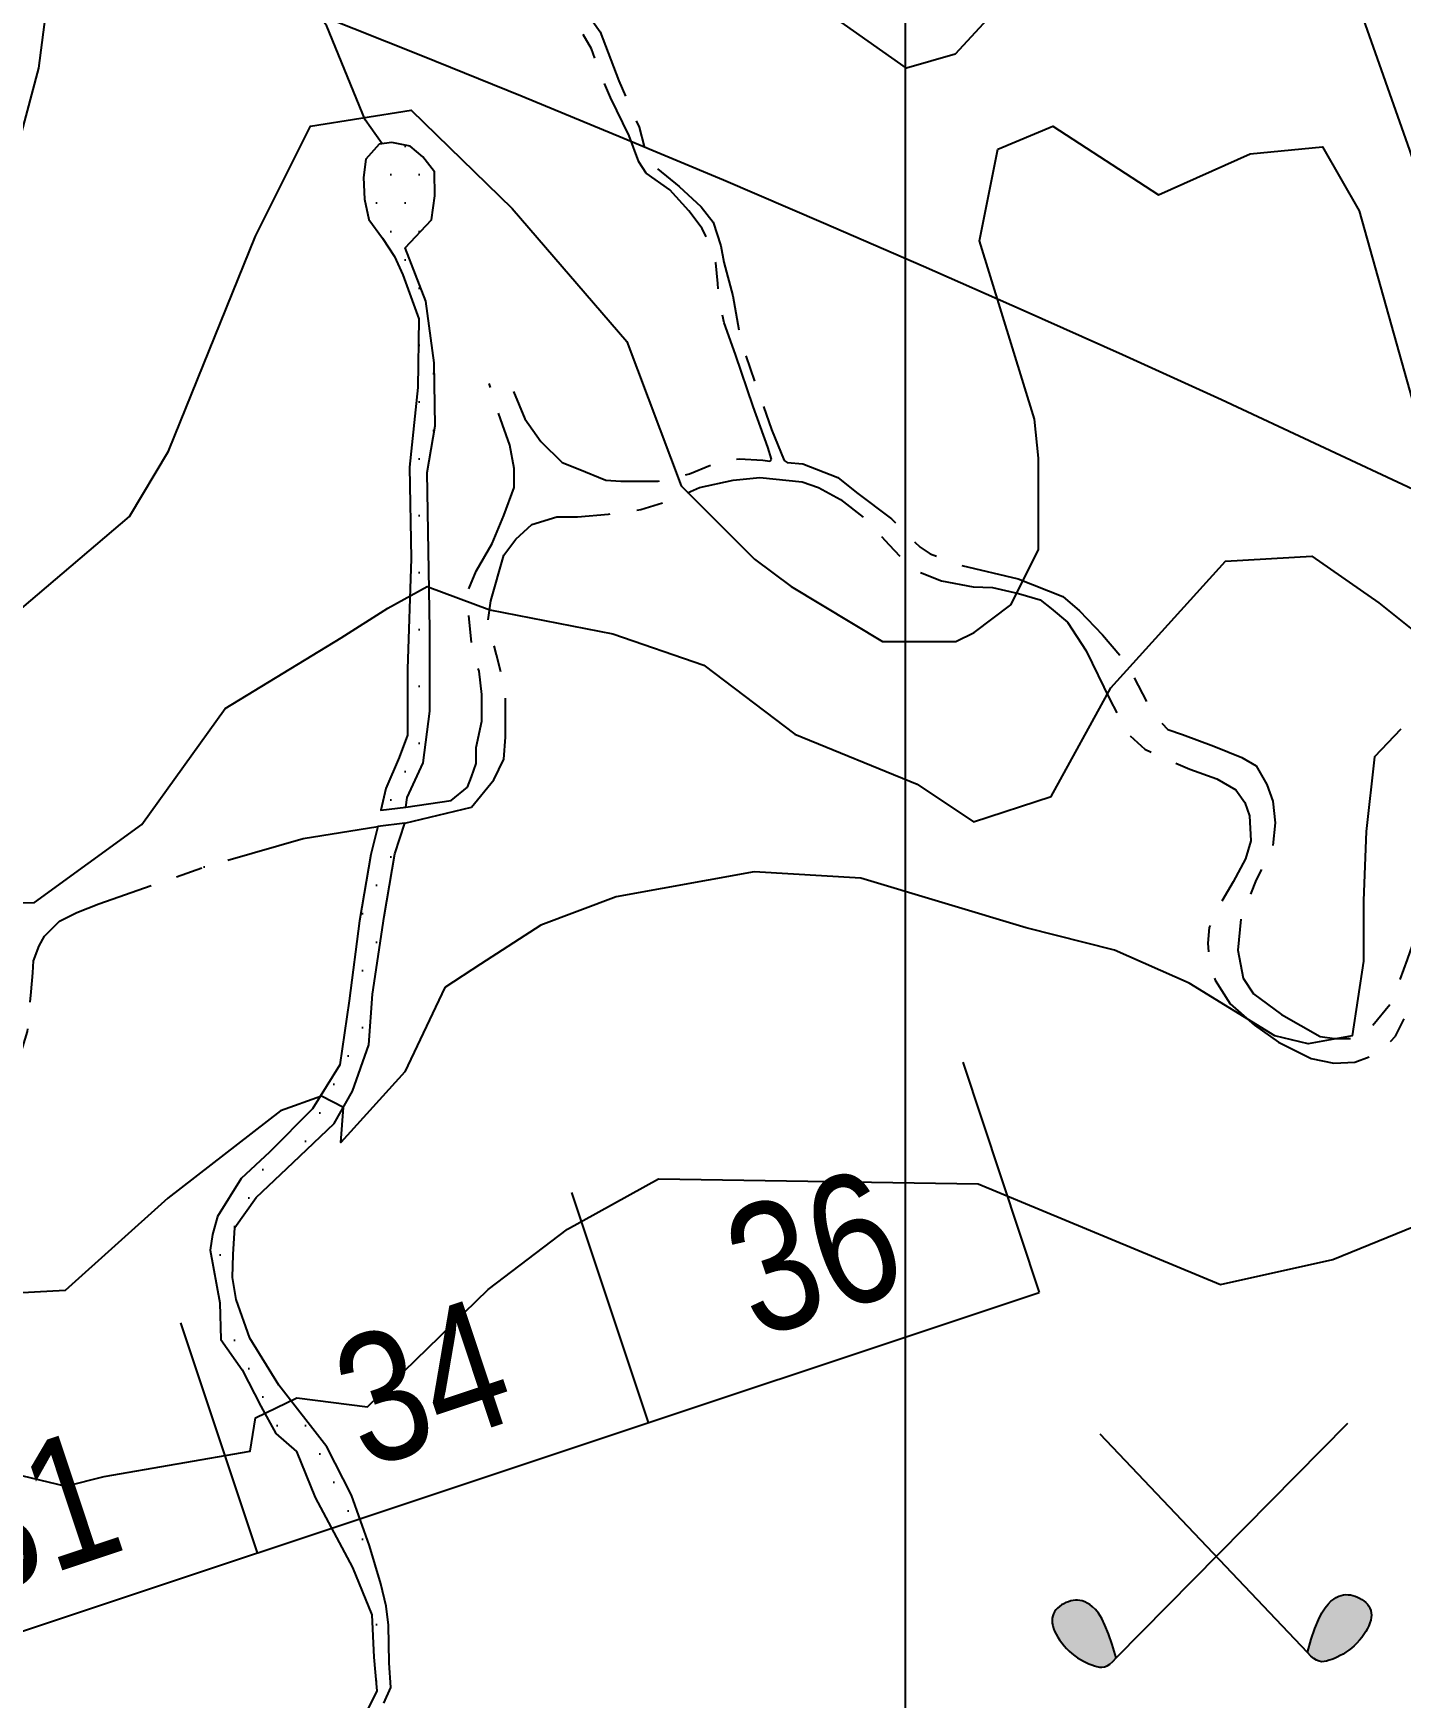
# Model space of a CAD drawing. Header units: millimetres. Extents: x 548366 to 1117317, y 7446967 to 14899125.
# Drawn here: x 556116.5 to 556498.4, y 7459594.4 to 7460059.1 of the extents above; entities that cross this region are included whole.
import ezdxf
from ezdxf.enums import TextEntityAlignment as Align

# ---------------------------------------------------------------- set-up
doc = ezdxf.new("R2010")
doc.units = ezdxf.units.MM
doc.header["$MEASUREMENT"] = 0
doc.linetypes.add('ESTR-TERRA', pattern=[1, 0.7, -0.1, 0.1, -0.1])
for name, color, linetype in [('BENFEITORIAS', 7, 'Continuous'), ('CURVA_INTERMEDIÁRIA', 32, 'Continuous'), ('CURVA_MESTRA', 36, 'Continuous'), ('MALHA_TM', 8, 'Continuous'), ('RADIAIS', 222, 'Continuous'), ('RIO_PERMANENTE', 4, 'Continuous'), ('RUA_PAV_S_MEIO_FIO', 2, 'ESTR-TERRA')]:
    doc.layers.add(name, color=color, linetype=linetype)
doc.styles.add('ar_n', font='ARIALN.TTF', dxfattribs={"height": 30})
pattern_1 = [(0, (0, 0), (3.96875, 7.9375), [0, -7.9375])]

msp = doc.modelspace()

# ---------------------------------------------------------------- hatches: boundary and pattern name
at = {"layer": 'BENFEITORIAS'}
h = msp.add_hatch(color=8, dxfattribs=at)
h.paths.add_polyline_path([(556489.79, 7459615.3), (556490.01, 7459616.05), (556490.14, 7459616.78), (556490.18, 7459617.49), (556490.14, 7459618.15), (556490.01, 7459618.79), (556489.79, 7459619.39), (556489.48, 7459619.96), (556489.09, 7459620.49), (556488.63, 7459620.98), (556488.1, 7459621.43), (556487.52, 7459621.83), (556486.91, 7459622.18), (556486.27, 7459622.49), (556485.62, 7459622.75), (556484.96, 7459622.95), (556484.32, 7459623.09), (556483.68, 7459623.18), (556483.05, 7459623.19), (556482.4, 7459623.12), (556481.75, 7459622.97), (556481.07, 7459622.72), (556480.38, 7459622.37), (556479.65, 7459621.92), (556478.88, 7459621.34), (556478.07, 7459620.56), (556477.23, 7459619.49), (556476.34, 7459618.07), (556475.41, 7459616.19), (556474.43, 7459613.78), (556473.4, 7459610.75), (556472.33, 7459607.03), (556473.24, 7459606.04), (556474.07, 7459605.33), (556474.85, 7459604.85), (556475.58, 7459604.57), (556476.29, 7459604.46), (556476.98, 7459604.5), (556477.67, 7459604.63), (556478.38, 7459604.85), (556479.12, 7459605.1), (556479.88, 7459605.4), (556480.66, 7459605.75), (556481.46, 7459606.15), (556482.26, 7459606.59), (556483.06, 7459607.09), (556483.85, 7459607.65), (556484.63, 7459608.27), (556485.39, 7459608.94), (556486.13, 7459609.67), (556486.83, 7459610.44), (556487.48, 7459611.24), (556488.08, 7459612.06), (556488.62, 7459612.88), (556489.09, 7459613.7), (556489.48, 7459614.51)])
h.paths.add_polyline_path([(556415.79, 7459614.66), (556414.86, 7459616.54), (556413.97, 7459617.97), (556413.13, 7459619.03), (556412.32, 7459619.81), (556411.55, 7459620.39), (556410.82, 7459620.85), (556410.12, 7459621.19), (556409.45, 7459621.44), (556408.79, 7459621.59), (556408.15, 7459621.66), (556407.51, 7459621.65), (556406.88, 7459621.57), (556406.23, 7459621.42), (556405.58, 7459621.22), (556404.93, 7459620.97), (556404.29, 7459620.66), (556403.68, 7459620.3), (556403.1, 7459619.9), (556402.57, 7459619.45), (556402.1, 7459618.96), (556401.71, 7459618.43), (556401.41, 7459617.87), (556401.19, 7459617.27), (556401.06, 7459616.63), (556401.02, 7459615.96), (556401.06, 7459615.26), (556401.19, 7459614.53), (556401.41, 7459613.77), (556401.71, 7459612.99), (556402.11, 7459612.18), (556402.58, 7459611.36), (556403.12, 7459610.53), (556403.72, 7459609.71), (556404.37, 7459608.92), (556405.07, 7459608.15), (556405.81, 7459607.42), (556406.57, 7459606.74), (556407.35, 7459606.12), (556408.14, 7459605.57), (556408.94, 7459605.07), (556409.74, 7459604.62), (556410.54, 7459604.22), (556411.32, 7459603.88), (556412.08, 7459603.58), (556412.82, 7459603.32), (556413.53, 7459603.11), (556414.22, 7459602.97), (556414.91, 7459602.94), (556415.62, 7459603.04), (556416.35, 7459603.32), (556417.13, 7459603.8), (556417.96, 7459604.52), (556418.87, 7459605.5), (556417.79, 7459609.23), (556416.77, 7459612.25)])
at = {"layer": 'RIO_PERMANENTE', "ltscale": 0.5}
h = msp.add_hatch(dxfattribs=at)
h.set_pattern_fill('DOTS', color=256, scale=5, style=0)
h.set_pattern_definition(pattern_1)
h.paths.add_polyline_path([(556228.61, 7460016.47), (556228.54, 7460020.4), (556225.26, 7460024.59), (556221.72, 7460027.6), (556216.61, 7460028.65), (556213.08, 7460028.12), (556209.41, 7460023.93), (556208.75, 7460018.83), (556209.01, 7460012.91)])
h.paths.add_polyline_path([(556227.75, 7460007.04), (556228.67, 7460013.72), (556228.65, 7460014.52), (556209.43, 7460010.84), (556210.19, 7460007.17), (556213.99, 7460001.94), (556217.4, 7459996.83), (556219.7, 7459991.69), (556224.16, 7459979.36), (556223.9, 7459960.21), (556221.53, 7459937.96), (556222.05, 7459912.51), (556221, 7459881.56), (556221, 7459863.19), (556218.64, 7459856.9), (556214.97, 7459848.24), (556213.37, 7459841.27), (556220.27, 7459840.73), (556220.91, 7459845.77), (556225.38, 7459855.47), (556227.25, 7459869.85), (556227.25, 7459892.66), (556226.53, 7459936.47), (556228.7, 7459949.5), (556228.46, 7459967.07), (556226.15, 7459984.37), (556220.35, 7459999.21)])
h = msp.add_hatch(dxfattribs=at)
h.set_pattern_fill('DOTS', color=256, scale=5, style=0)
h.set_pattern_definition(pattern_1)
h.paths.add_polyline_path([(556228.65, 7460014.52), (556228.61, 7460016.47), (556209.01, 7460012.91), (556209.01, 7460012.8), (556209.43, 7460010.84)])
h = msp.add_hatch(dxfattribs=at)
h.set_pattern_fill('DOTS', color=256, scale=5, style=0)
h.set_pattern_definition(pattern_1)
h.paths.add_polyline_path([(556211.02, 7459617.53), (556211.64, 7459605.7), (556212.47, 7459596.37), (556209.98, 7459591.39), (556208.89, 7459585.15), (556216.04, 7459586.04), (556214.27, 7459588.5), (556214.43, 7459592.88), (556216.31, 7459597.26), (556215.84, 7459604.15), (556215.68, 7459614.63), (556215.06, 7459619.95), (556213.51, 7459626.24), (556210.4, 7459636.82), (556205.41, 7459650.92), (556198.52, 7459664.48), (556185.03, 7459681.7), (556176.93, 7459694.77), (556173.2, 7459705.55), (556172.16, 7459711.78), (556172.36, 7459718.18), (556172.78, 7459725.65), (556178.71, 7459734.07), (556189.05, 7459743.84), (556200.51, 7459754.73), (556205.63, 7459763.8), (556210.25, 7459776.65), (556211.24, 7459790.82), (556214.53, 7459812.57), (556217.5, 7459830.03), (556220.25, 7459838.54), (556212.76, 7459837.69), (556210.77, 7459829.88), (556207.64, 7459811.29), (556204.75, 7459788.99), (556202.13, 7459771.15), (556194.51, 7459758.82), (556182.44, 7459746.75), (556174.56, 7459739.41), (556167.97, 7459728.72), (556166.56, 7459723.7), (556165.94, 7459719.35), (556168.64, 7459704.62), (556168.84, 7459694.45), (556174.87, 7459685.95), (556180.06, 7459675.78), (556184.24, 7459668.14), (556190.05, 7459663.16), (556195.24, 7459650.3), (556205.62, 7459630.8)])

# ---------------------------------------------------------------- linework, layer by layer
at = {"layer": 'BENFEITORIAS', "color": 7}
for points in [[(556418.87, 7459605.5), (556483.57, 7459671.04)], [(556472.33, 7459607.03), (556414.42, 7459668)]]:
    msp.add_lwpolyline(points, dxfattribs=at)
at = {"layer": 'BENFEITORIAS', "color": 8}
for points in [[(556418.87, 7459605.5), (556417.79, 7459609.23), (556416.77, 7459612.25), (556415.79, 7459614.66), (556414.86, 7459616.54), (556413.97, 7459617.97), (556413.13, 7459619.03), (556412.32, 7459619.81), (556411.55, 7459620.39), (556410.82, 7459620.85), (556410.12, 7459621.19), (556409.45, 7459621.44), (556408.79, 7459621.59), (556408.15, 7459621.66), (556407.51, 7459621.65), (556406.88, 7459621.57), (556406.23, 7459621.42), (556405.58, 7459621.22), (556404.93, 7459620.97), (556404.29, 7459620.66), (556403.68, 7459620.3), (556403.1, 7459619.9), (556402.57, 7459619.45), (556402.1, 7459618.96), (556401.71, 7459618.43), (556401.41, 7459617.87), (556401.19, 7459617.27), (556401.06, 7459616.63), (556401.02, 7459615.96), (556401.06, 7459615.26), (556401.19, 7459614.53), (556401.41, 7459613.77), (556401.71, 7459612.99), (556402.11, 7459612.18), (556402.58, 7459611.36), (556403.12, 7459610.53), (556403.72, 7459609.71), (556404.37, 7459608.92), (556405.07, 7459608.15), (556405.81, 7459607.42), (556406.57, 7459606.74), (556407.35, 7459606.12), (556408.14, 7459605.57), (556408.94, 7459605.07), (556409.74, 7459604.62), (556410.54, 7459604.22), (556411.32, 7459603.88), (556412.08, 7459603.58), (556412.82, 7459603.32), (556413.53, 7459603.11), (556414.22, 7459602.97), (556414.91, 7459602.94), (556415.62, 7459603.04), (556416.35, 7459603.32), (556417.13, 7459603.8), (556417.96, 7459604.52), (556418.87, 7459605.5)], [(556472.33, 7459607.03), (556473.4, 7459610.75), (556474.43, 7459613.78), (556475.41, 7459616.19), (556476.34, 7459618.07), (556477.23, 7459619.49), (556478.07, 7459620.56), (556478.88, 7459621.34), (556479.65, 7459621.92), (556480.38, 7459622.37), (556481.07, 7459622.72), (556481.75, 7459622.97), (556482.4, 7459623.12), (556483.05, 7459623.19), (556483.68, 7459623.18), (556484.32, 7459623.09), (556484.96, 7459622.95), (556485.62, 7459622.75), (556486.27, 7459622.49), (556486.91, 7459622.18), (556487.52, 7459621.83), (556488.1, 7459621.43), (556488.63, 7459620.98), (556489.09, 7459620.49), (556489.48, 7459619.96), (556489.79, 7459619.39), (556490.01, 7459618.79), (556490.14, 7459618.15), (556490.18, 7459617.49), (556490.14, 7459616.78), (556490.01, 7459616.05), (556489.79, 7459615.3), (556489.48, 7459614.51), (556489.09, 7459613.7), (556488.62, 7459612.88), (556488.08, 7459612.06), (556487.48, 7459611.24), (556486.83, 7459610.44), (556486.13, 7459609.67), (556485.39, 7459608.94), (556484.63, 7459608.27), (556483.85, 7459607.65), (556483.06, 7459607.09), (556482.26, 7459606.59), (556481.46, 7459606.15), (556480.66, 7459605.75), (556479.88, 7459605.4), (556479.12, 7459605.1), (556478.38, 7459604.85), (556477.67, 7459604.63), (556476.98, 7459604.5), (556476.29, 7459604.46), (556475.58, 7459604.57), (556474.85, 7459604.85), (556474.07, 7459605.33), (556473.24, 7459606.04), (556472.33, 7459607.03)]]:
    msp.add_lwpolyline(points, dxfattribs=at)
at = {"layer": 'CURVA_INTERMEDIÁRIA'}
for points, elevation in [([(556113.26, 7459898.63), (556143.34, 7459924.19), (556154.22, 7459942.41), (556178.54, 7460002.49), (556193.9, 7460033.17), (556222.06, 7460037.66), (556250.22, 7460010.16), (556282.22, 7459973.09), (556297.42, 7459932.78), (556317.88, 7459912.31), (556328.12, 7459904.64), (556353.7, 7459889.29), (556374.17, 7459889.29), (556379.28, 7459891.85), (556389.52, 7459899.52), (556397.19, 7459914.87), (556397.19, 7459940.46), (556396.14, 7459951.36), (556380.78, 7460001.21), (556385.9, 7460026.78), (556401.26, 7460033.17), (556430.7, 7460014), (556456.3, 7460025.5), (556476.5, 7460027.44), (556486.73, 7460009.53), (556509.76, 7459927.66)], 40), ([(556078.04, 7459815.41), (556116.8, 7459816.44), (556146.84, 7459838.25), (556170.08, 7459870.57), (556202.45, 7459890.29), (556215.51, 7459898.65), (556226.48, 7459904.68), (556244.03, 7459898.11), (556278.39, 7459891.45), (556303.78, 7459882.71), (556329.18, 7459863.47), (556363.33, 7459849.47), (556379.1, 7459838.98), (556400.74, 7459846.07), (556417.39, 7459876.4), (556449.46, 7459911.74), (556473.55, 7459913.11), (556492.3, 7459900.06), (556511.78, 7459884.48)], 30), ([(556498.38, 7459864.81), (556491.03, 7459857.12), (556488.72, 7459836.3), (556487.94, 7459817.03), (556487.94, 7459800.07), (556484.86, 7459779.25), (556472.5, 7459776.94), (556463.24, 7459779.25), (556439.31, 7459793.9), (556418.47, 7459803.15), (556393.77, 7459809.32), (556347.57, 7459823.24), (556317.8, 7459824.99), (556279.26, 7459817.99), (556258.25, 7459810.12), (556241.42, 7459799.18), (556231.39, 7459792.74), (556220.29, 7459769.13), (556202.38, 7459749.46), (556203.13, 7459759.24), (556196.96, 7459762.32), (556185.54, 7459758.3), (556154.03, 7459733.9), (556125.38, 7459708.15), (556099.6, 7459706.72)], 20), ([(556103.45, 7459658.81), (556125.61, 7459653.5), (556136.25, 7459656.16), (556177.03, 7459663.24), (556178.59, 7459672.59), (556190.11, 7459678.16), (556209.83, 7459675.64), (556243.52, 7459708.39), (556265.68, 7459725.21), (556291.11, 7459739.29), (556380.38, 7459737.88), (556448.03, 7459709.76), (556479.45, 7459716.74), (556507.07, 7459727.98)], 10)]:
    msp.add_lwpolyline(points, dxfattribs=dict(at, elevation=elevation))
at = {"layer": 'CURVA_MESTRA', "elevation": 50}
for points in [[(556123.03, 7460088.96), (556117.92, 7460049.34), (556107.74, 7460010.81)], [(556407.3, 7460089.5), (556373.96, 7460053.32), (556360.32, 7460049.42), (556328.25, 7460072.08)], [(557050.24, 7460029.11), (557023.59, 7460027.18), (556993.23, 7460025.62), (556961.3, 7460028.73), (556912.25, 7460048.97), (556867.87, 7460074.65), (556853.2, 7460055.47), (556823.97, 7460028.42), (556786.48, 7460005.64), (556760.55, 7460005.64), (556727.7, 7460008.19), (556705.47, 7459979.56), (556686.06, 7459944.71), (556656.37, 7459918.09), (556629.65, 7459899.96), (556593.55, 7459894.57), (556556.91, 7459906.96), (556528.9, 7459941.96), (556516.51, 7459980.73), (556500.88, 7460026.5), (556487.42, 7460064.73)]]:
    msp.add_lwpolyline(points, dxfattribs=at)
at = {"layer": 'MALHA_TM'}
msp.add_lwpolyline([(556360, 7460415), (556360, 7450410)], dxfattribs=at)
at = {"layer": 'RADIAIS', "linetype": 'Continuous', "ltscale": 2.5}
for p, q in [((556376.05, 7459771.84), (556397.44, 7459707.57)), ((556266.81, 7459735.48), (556288.21, 7459671.21)), ((555742.04, 7459489.4), (556397.44, 7459707.57)), ((556157.58, 7459699.12), (556178.98, 7459634.85))]:
    msp.add_line(p, q, dxfattribs=at)
msp.add_circle((554363.71, 7455412.75), 4998.2, dxfattribs=at)
at = {"layer": 'RIO_PERMANENTE', "ltscale": 4}
msp.add_lwpolyline([(556213.93, 7460028.25), (556209.14, 7460034.99), (556198.45, 7460061.13), (556187.75, 7460076.57), (556171.11, 7460096.77), (556165.16, 7460108.65), (556165.16, 7460125.28), (556159.67, 7460135.38), (556154.46, 7460150.23), (556142.58, 7460157.36), (556131.88, 7460165.67), (556121.18, 7460182.3), (556101.27, 7460200.86), (556081.33, 7460219.36), (556067.09, 7460250.68), (556040.35, 7460273.78), (555997.56, 7460292.79), (555963.08, 7460336.74), (555938.85, 7460358.7), (555907.94, 7460400.28), (555894.72, 7460415)], dxfattribs=at)
at = {"layer": 'RIO_PERMANENTE'}
msp.add_lwpolyline([(556220.56, 7459843.03), (556220.91, 7459845.77), (556225.38, 7459855.47), (556227.25, 7459869.85), (556227.25, 7459892.66), (556226.53, 7459936.47), (556228.7, 7459949.5), (556228.46, 7459967.07), (556226.15, 7459984.37), (556220.35, 7459999.21), (556227.75, 7460007.04), (556228.67, 7460013.72), (556228.54, 7460020.4), (556225.26, 7460024.59), (556221.72, 7460027.6), (556216.61, 7460028.65), (556213.08, 7460028.12), (556209.41, 7460023.93), (556208.75, 7460018.83), (556209.01, 7460012.8), (556210.19, 7460007.17), (556213.99, 7460001.94), (556217.4, 7459996.83), (556219.7, 7459991.69), (556224.16, 7459979.36), (556223.9, 7459960.21), (556221.53, 7459937.96), (556222.05, 7459912.51), (556221, 7459881.56), (556221, 7459863.19), (556218.64, 7459856.9), (556214.97, 7459848.24), (556213.58, 7459842.19)], close=True, dxfattribs=at)
msp.add_lwpolyline([(556214.43, 7459592.88), (556216.31, 7459597.26), (556215.84, 7459604.15), (556215.68, 7459614.63), (556215.06, 7459619.95), (556213.51, 7459626.24), (556210.4, 7459636.82), (556205.41, 7459650.92), (556198.52, 7459664.48), (556185.03, 7459681.7), (556176.93, 7459694.77), (556173.2, 7459705.55), (556172.16, 7459711.78), (556172.36, 7459718.18), (556172.78, 7459725.65), (556178.71, 7459734.07), (556189.05, 7459743.84), (556200.51, 7459754.73), (556205.63, 7459763.8), (556210.25, 7459776.65), (556211.24, 7459790.82), (556214.53, 7459812.57), (556217.5, 7459830.03), (556220.25, 7459838.54), (556212.76, 7459837.69), (556210.77, 7459829.88), (556207.64, 7459811.29), (556204.75, 7459788.99), (556202.13, 7459771.15), (556194.51, 7459758.82), (556182.44, 7459746.75), (556174.56, 7459739.41), (556167.97, 7459728.72), (556166.56, 7459723.7), (556165.94, 7459719.35), (556168.64, 7459704.62), (556168.84, 7459694.45), (556174.87, 7459685.95), (556180.06, 7459675.78), (556184.24, 7459668.14), (556190.05, 7459663.16), (556195.24, 7459650.3), (556205.62, 7459630.8), (556211.02, 7459617.53), (556211.64, 7459605.7), (556212.47, 7459596.37), (556209.98, 7459591.39)], dxfattribs=at)
at = {"layer": 'RUA_PAV_S_MEIO_FIO', "ltscale": 75, "flags": 128}
for points in [[(556255.59, 7460086.53), (556261.99, 7460076.65), (556268.68, 7460068.22), (556274.8, 7460059.49), (556280.03, 7460045.83), (556285.68, 7460032.87), (556287.65, 7460025.21), (556289.61, 7460022.26), (556296.89, 7460016.37), (556302.98, 7460010.67), (556306.33, 7460006.35), (556308.52, 7459999.76), (556309.31, 7459995.25), (556311.87, 7459985.82), (556314.03, 7459973.64), (556314.82, 7459970.89), (556322.68, 7459948.5), (556326.2, 7459939.88), (556327.02, 7459939.32), (556331.4, 7459938.91), (556341.16, 7459935.08), (556346.38, 7459930.91), (556356.14, 7459923.6), (556362.06, 7459917.69), (556364.15, 7459915.6), (556366.93, 7459913.8), (556375.62, 7459910.59), (556391.58, 7459906.82), (556404.06, 7459901.89), (556408.71, 7459897.83), (556415.09, 7459891.16), (556421.77, 7459883.33), (556429.32, 7459868.83), (556433.38, 7459864.77), (556437.44, 7459863.32), (556446.15, 7459860.13), (556453.99, 7459856.94), (556458.05, 7459854.62), (556460.96, 7459849.41), (556462.7, 7459844.77), (556463.28, 7459838.68), (556462.7, 7459832.3), (556458.05, 7459822.73), (556453.78, 7459812.1), (556452.91, 7459803.11), (556454.36, 7459795.28), (556457.27, 7459790.93), (556465.1, 7459785.13), (556475.84, 7459779.04), (556479.91, 7459778.46), (556484.55, 7459778.46), (556489.49, 7459780.78), (556495.87, 7459788.61), (556500.23, 7459800.5), (556503.71, 7459810.36), (556507.77, 7459817.9), (556511.84, 7459821.38), (556517.35, 7459822.54), (556522.58, 7459821.67), (556533.32, 7459817.9), (556571.35, 7459801.95), (556591.28, 7459789.1), (556599, 7459781.08)], [(556250.59, 7459959.09), (556253.73, 7459951.44), (556258.26, 7459945.17), (556264.18, 7459939.26), (556268.7, 7459937.52), (556276.37, 7459934.39), (556280.55, 7459934.04), (556291, 7459934.04), (556299.71, 7459936.13), (556307.37, 7459939.26), (556313.64, 7459940.3), (556320.26, 7459939.95), (556322.19, 7459939.68), (556322.66, 7459940.22), (556321.65, 7459943.6), (556317.58, 7459954.94), (556317.58, 7459954.94), (556312.63, 7459969.47), (556309.47, 7459978.27), (556308.1, 7459984.21), (556307.69, 7459989.24), (556307.1, 7459995.05), (556305.36, 7460000.29), (556303.32, 7460004.65), (556299.54, 7460009.59), (556294.3, 7460015.4), (556287.61, 7460020.05), (556285.57, 7460023.25), (556282.95, 7460030.52), (556277.66, 7460041.15), (556274.46, 7460049), (556272.42, 7460054.81), (556265.43, 7460066.44), (556258.74, 7460076.03), (556253.21, 7460082.71)], [(556220.56, 7459843.03), (556233.17, 7459844.95), (556237.78, 7459848.67), (556238.92, 7459851.51), (556240.15, 7459855.2), (556240.15, 7459859.71), (556241.79, 7459867.09), (556241.79, 7459874.47), (556240.97, 7459881.03), (556238.92, 7459888.41), (556238.1, 7459897.01), (556238.1, 7459903.98), (556240.15, 7459908.9), (556244.67, 7459916.69), (556247.95, 7459924.48), (556250.82, 7459932.27), (556250.82, 7459937.6), (556249.59, 7459944.16), (556247.54, 7459949.9), (556245.49, 7459955.64), (556243.85, 7459961.38)], [(556220.25, 7459838.54), (556238.87, 7459843.01), (556245.08, 7459850.69), (556247.95, 7459856.43), (556248.36, 7459862.58), (556248.36, 7459868.73), (556248.36, 7459875.29), (556245.9, 7459885.54), (556243.43, 7459894.97), (556244.26, 7459900.7), (556247.95, 7459913.41), (556251.23, 7459917.92), (556255.75, 7459922.02), (556262.72, 7459924.07), (556268.47, 7459924.07), (556277.09, 7459924.89), (556286.12, 7459926.12), (556293.91, 7459928.58), (556302.53, 7459932.27), (556311.97, 7459934.32), (556319.36, 7459935.14), (556331.26, 7459933.91), (556335.78, 7459932.27), (556341.93, 7459928.99), (556349.73, 7459922.84), (556355.48, 7459916.28), (556361.63, 7459909.72), (556370.11, 7459906.2), (556379.02, 7459904.59), (556384.34, 7459904.35)], [(556384.34, 7459904.35), (556391.64, 7459902.74), (556397.66, 7459900.96), (556400.8, 7459898.53), (556405.33, 7459894.7), (556410.55, 7459886.7), (556417.17, 7459873.13), (556422.05, 7459863.73), (556426.92, 7459859.21), (556433.89, 7459856.08), (556439.46, 7459853.64), (556446.98, 7459851.01), (556452.37, 7459847.91), (556454.85, 7459844.39), (556456.1, 7459840.66), (556456.51, 7459833.63), (556455.06, 7459828.66), (556451.54, 7459822.24), (556446.77, 7459813.97), (556444.91, 7459809.41), (556444.49, 7459805.07), (556444.91, 7459800.72), (556446.57, 7459794.72), (556450.74, 7459788.18), (556457.57, 7459782.18), (556464.2, 7459777.42), (556473.32, 7459772.87), (556479.74, 7459771.62), (556485.54, 7459771.83), (556492.38, 7459774.32), (556496.94, 7459779.08), (556501.29, 7459787.77), (556505.85, 7459803.08), (556509.16, 7459809.7), (556513.31, 7459813.64), (556518.07, 7459814.67), (556524.49, 7459814.26), (556531.54, 7459811.77), (556560.89, 7459800), (556577.47, 7459791.72), (556585.98, 7459784.92), (556592.73, 7459776.25), (556599.28, 7459763.34), (556601.68, 7459753.23), (556603.73, 7459744.22), (556605.37, 7459738.07), (556607.01, 7459729.87), (556608.65, 7459725.37), (556613.17, 7459717.02), (556618.11, 7459711.27)], [(555768.53, 7459716.14), (555778.65, 7459694.93), (555798.88, 7459688.86), (555819.11, 7459681.79), (555838.32, 7459663.6), (555848.44, 7459642.38), (555861.59, 7459623.19), (555868.67, 7459613.08), (555880.7, 7459603.97), (555880.7, 7459603.97), (555888.45, 7459600.98), (555898.4, 7459601), (555906.75, 7459605.97), (555912.29, 7459614.82), (555912.84, 7459635.87), (555913.4, 7459658.57), (555916.72, 7459675.73), (555920.05, 7459691.79), (555930.14, 7459717.98), (555936, 7459726.39), (555944.43, 7459731.88), (555958.35, 7459738.1), (555974.83, 7459742.86), (555986.19, 7459748.71), (556001.94, 7459752.37), (556025.17, 7459755.53), (556039.45, 7459758.09), (556054.47, 7459761.75), (556079.38, 7459762.85), (556097.33, 7459762.85), (556105.02, 7459763.58), (556111.68, 7459769.78), (556114.91, 7459780.41), (556115.88, 7459791.47), (556116.34, 7459796.81), (556116.6, 7459800.17), (556118.15, 7459804.33), (556119.61, 7459807.04), (556123.86, 7459811.18), (556128.62, 7459813.62), (556134.79, 7459816.04), (556164.26, 7459826.36), (556164.26, 7459826.36), (556191.9, 7459834.26), (556212.76, 7459837.69)]]:
    msp.add_lwpolyline(points, dxfattribs=at)

# ---------------------------------------------------------------- texts
at = {"layer": 'RADIAIS', "linetype": 'Continuous', "ltscale": 2.5, "style": 'ar_n'}
for s, p in [('36', (556340.07, 7459701.69)), ('34', (556230.84, 7459665.33)), ('31', (556121.61, 7459628.97))]:
    msp.add_text(s, height=36, rotation=18.4113, dxfattribs=at).set_placement(p, align=Align.CENTER)

doc.saveas('drawing.dxf')
